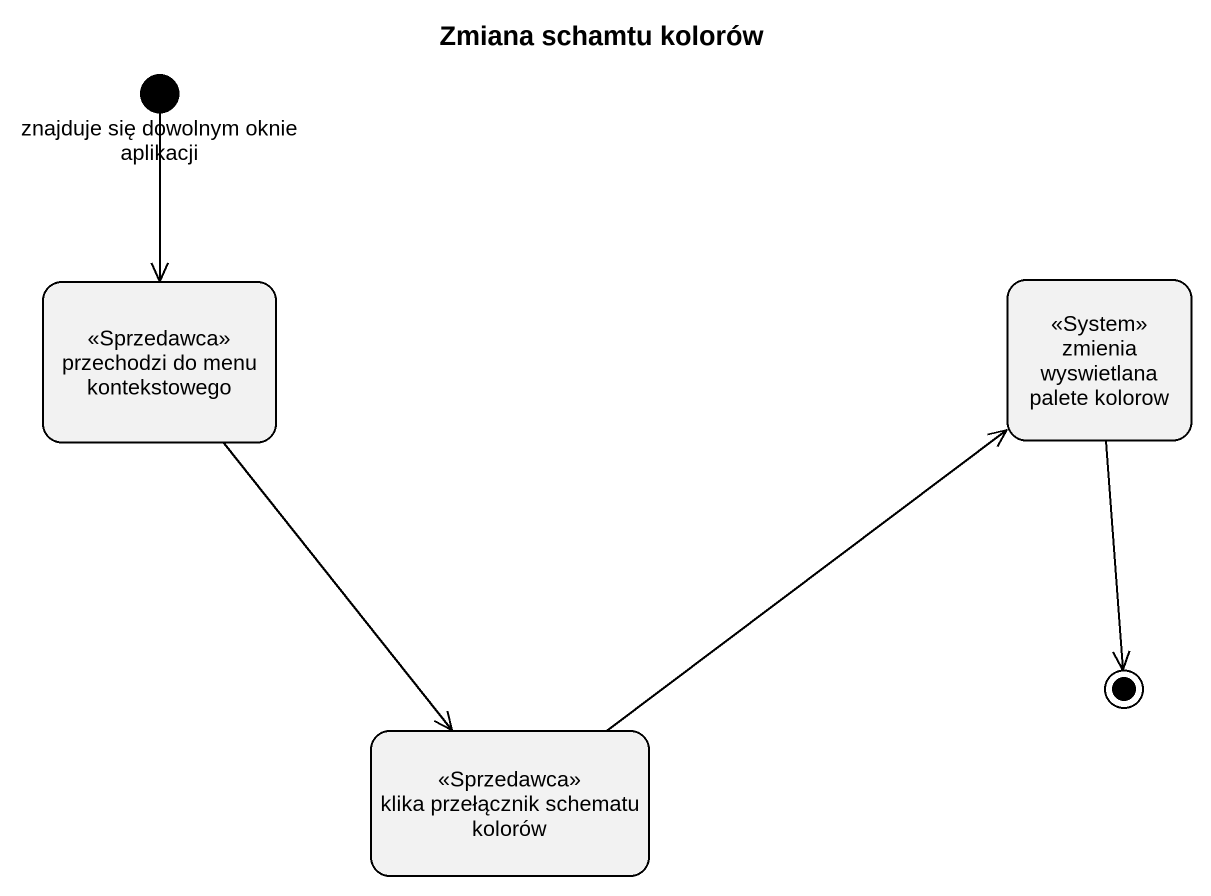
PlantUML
@startuml
title Zmiana schamtu kolorów
hide empty description
state "znajduje się dowolnym oknie aplikacji" as znajduje_się_dowolnym_oknie <<start>>
state "przechodzi do menu kontekstowego" as przechodzi_do_menu <<Sprzedawca>>
state "zmienia wyswietlana palete kolorow" as zmienia_wyswietlana_palete <<System>>
state "klika przełącznik schematu kolorów" as klika_przełącznik_schematu <<Sprzedawca>>
znajduje_się_dowolnym_oknie --> przechodzi_do_menu
przechodzi_do_menu --> klika_przełącznik_schematu
klika_przełącznik_schematu -up-> zmienia_wyswietlana_palete
zmienia_wyswietlana_palete --> [*]
@enduml
